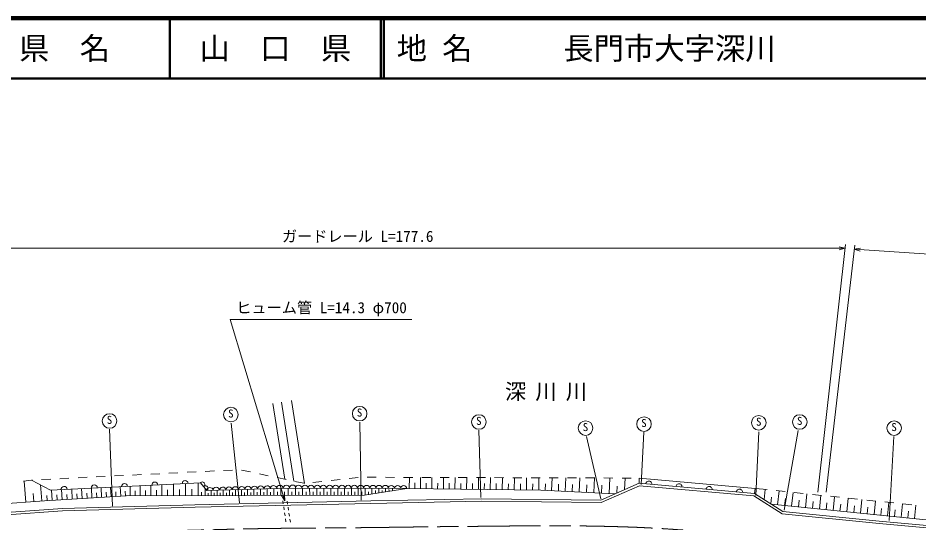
# Model space of a CAD drawing. Units: millimetres, scale not verified. Extents: x 40000 to 680000, y 20000 to 380000.
# Drawn here: x 307963 to 456472, y 296732 to 380000 of the extents above; entities that cross this region are included whole.
import ezdxf
from ezdxf.enums import TextEntityAlignment as Align

# ---------------------------------------------------------------- set-up
doc = ezdxf.new("R2010")
doc.units = ezdxf.units.MM
doc.header["$LTSCALE"] = 1000
doc.linetypes.add('CHAIN', pattern=[18.5, 12, -1.5, 3.5, -1.5])
for name, color, linetype, lineweight in [('M-BGD', 7, 'Continuous', 13), ('M-BGD-HTXT', 7, 'Continuous', 13), ('M-BGD-OTRS1', 7, 'Continuous', 13), ('M-BMK', 2, 'CHAIN', 13), ('M-STR-HTXT', 7, 'Continuous', 13), ('M-TTL', 2, 'Continuous', 140), ('M-TTL-LINE', 7, 'Continuous', 50), ('M-TTL-TXT', 7, 'Continuous', 13)]:
    doc.layers.add(name, color=color, linetype=linetype, lineweight=lineweight)
doc.styles.add('ＭＳ ゴシック', font='')
doc.styles.get('ＭＳ ゴシック').set_extended_font_data('MS Gothic')

msp = doc.modelspace()

# ---------------------------------------------------------------- linework, layer by layer
at = {"layer": 'M-BGD'}
for p, q in [((351934, 303946), (349972, 316439)), ((353427, 303628), (351380, 316660)), ((355177, 303255), (353031, 316920)), ((323525, 299481), (323060, 312188)), ((344466, 300065), (343072, 313181)), ((364507, 300519), (364285, 313335)), ((384234, 300948), (383918, 312048)), ((434247, 298839), (436563, 311971)), ((404026, 300728), (401683, 311020)), ((410695, 303071), (411114, 311682)), ((429606, 301289), (430071, 311769)), ((451551, 297135), (452307, 310992)), ((323845, 304489), (325343, 304564)), ((326841, 304639), (328339, 304714)), ((329838, 304788), (331336, 304863)), ((332834, 304938), (334332, 305013)), ((335830, 305088), (337328, 305163)), ((338826, 305238), (340324, 305313)), ((341823, 305388), (343321, 305462)), ((344813, 305464), (346280, 305152)), ((347747, 304839), (349214, 304526)), ((308874, 303628), (310163, 303805)), ((309257, 300165), (308990, 303644)), ((310163, 303805), (310362, 303815)), ((310163, 303805), (313318, 302159)), ((311896, 300368), (311694, 303007)), ((311860, 303890), (313358, 303965)), ((338016, 303346), (313318, 302159)), ((314856, 304040), (316354, 304115)), ((317853, 304189), (319351, 304264)), ((320849, 304339), (322347, 304414)), ((331675, 301224), (331670, 303041)), ((333578, 301230), (333573, 303133)), ((335571, 301236), (335565, 303228)), ((337658, 301242), (337652, 303329)), ((350681, 304213), (352148, 303901)), ((353615, 303588), (355082, 303275)), ((356572, 303409), (358063, 303573)), ((359554, 303737), (361045, 303900)), ((362536, 304064), (364027, 304228)), ((365524, 304270), (367024, 304265)), ((368524, 304261), (370024, 304256)), ((371524, 304252), (373024, 304247)), ((372449, 302408), (372471, 304249)), ((373377, 302397), (373388, 303326)), ((374306, 302386), (374328, 304243)), ((374524, 304243), (376024, 304238)), ((375243, 302375), (375254, 303312)), ((376179, 302364), (376201, 304238)), ((377124, 302353), (377136, 303298)), ((377524, 304234), (379024, 304229)), ((378070, 302342), (378092, 304232)), ((379023, 302331), (379034, 303284)), ((379977, 302319), (379999, 304226)), ((380524, 304225), (382024, 304220)), ((380938, 302308), (380950, 303270)), ((381900, 302297), (381923, 304221)), ((382871, 302285), (382882, 303256)), ((383524, 304216), (385024, 304211)), ((383842, 302274), (383864, 304215)), ((384821, 302262), (384832, 303241)), ((385800, 302251), (385823, 304209)), ((386524, 304207), (388024, 304202)), ((386788, 302239), (386799, 303227)), ((387776, 302227), (387799, 304203)), ((388772, 302216), (388784, 303212)), ((389524, 304198), (391024, 304194)), ((389769, 302204), (389792, 304197)), ((390774, 302192), (390786, 303198)), ((391780, 302180), (391804, 304191)), ((392524, 304189), (394024, 304185)), ((392794, 302168), (392806, 303183)), ((393809, 302156), (393833, 304185)), ((394865, 302117), (394916, 303173)), ((395524, 304180), (397024, 304176)), ((395921, 302066), (396023, 304179)), ((397027, 302013), (397080, 303119)), ((398133, 301960), (398239, 304172)), ((398524, 304171), (400024, 304167)), ((399291, 301905), (399347, 303063)), ((400449, 301849), (400560, 304165)), ((401524, 304162), (403024, 304158)), ((401661, 301791), (401720, 303004)), ((402874, 301733), (402990, 304158)), ((404524, 304153), (406024, 304149)), ((405413, 301611), (405534, 304150)), ((407524, 304144), (409024, 304140)), ((407930, 302227), (408022, 304143)), ((410335, 303279), (410336, 304136)), ((429356, 301594), (410335, 303279)), ((410336, 304136), (429452, 302440)), ((310577, 300266), (310475, 301586)), ((313586, 300476), (313485, 302167)), ((315257, 300576), (315157, 302247)), ((316909, 300675), (316810, 302327)), ((317725, 300724), (317676, 301540)), ((318541, 300773), (318444, 302405)), ((319348, 300821), (319300, 301628)), ((320155, 300869), (320059, 302483)), ((320953, 300917), (320905, 301714)), ((321750, 300964), (321655, 302560)), ((322539, 301012), (322492, 301800)), ((323327, 301059), (323233, 302636)), ((324107, 301105), (324060, 301885)), ((324886, 301152), (324793, 302711)), ((325676, 301199), (325628, 301989)), ((326466, 301209), (326462, 302791)), ((327295, 301211), (327292, 302040)), ((328123, 301214), (328118, 302870)), ((328991, 301216), (328988, 302084)), ((329858, 301219), (329853, 302954)), ((330767, 301221), (330764, 302130)), ((332627, 301227), (332624, 302178)), ((334575, 301233), (334572, 302229)), ((336615, 301239), (336612, 302282)), ((338231, 301243), (338230, 301816)), ((338804, 301245), (338801, 302391)), ((339304, 301247), (339303, 301669)), ((339804, 301248), (339802, 302093)), ((340304, 301250), (340303, 301686)), ((340804, 301251), (340802, 302124)), ((341304, 301252), (341303, 301702)), ((341804, 301254), (341802, 302154)), ((342304, 301255), (342303, 301719)), ((342804, 301257), (342802, 302184)), ((343304, 301258), (343303, 301736)), ((343804, 301260), (343802, 302214)), ((344304, 301261), (344303, 301752)), ((344804, 301263), (344801, 302244)), ((345309, 301264), (345307, 301769)), ((345813, 301266), (345810, 302275)), ((346332, 301267), (346330, 301786)), ((346851, 301269), (346848, 302306)), ((347384, 301270), (347382, 301804)), ((347917, 301272), (347914, 302338)), ((348465, 301274), (348463, 301822)), ((349013, 301275), (349010, 302371)), ((349577, 301277), (349575, 301840)), ((350140, 301279), (350137, 302405)), ((350719, 301280), (350717, 301859)), ((351298, 301282), (351295, 302440)), ((351894, 301284), (351892, 301879)), ((352489, 301285), (352486, 302476)), ((353085, 301287), (353083, 301882)), ((353680, 301289), (353676, 302479)), ((354271, 301291), (354269, 301882)), ((354863, 301292), (354859, 302475)), ((355450, 301294), (355448, 301882)), ((356038, 301296), (356034, 302471)), ((356621, 301298), (356619, 301881)), ((357205, 301299), (357201, 302467)), ((357785, 301301), (357783, 301881)), ((358365, 301303), (358361, 302463)), ((358941, 301305), (358939, 301881)), ((359517, 301306), (359513, 302458)), ((360089, 301308), (360087, 301880)), ((360661, 301310), (360658, 302454)), ((361230, 301311), (361228, 301880)), ((361798, 301313), (361795, 302450)), ((362363, 301315), (362362, 301879)), ((362928, 301316), (362925, 302446)), ((363489, 301318), (363488, 301879)), ((364051, 301320), (364047, 302442)), ((364615, 301321), (364614, 301886)), ((365051, 301323), (372056, 302413)), ((365180, 301323), (365177, 302453)), ((365741, 301430), (365740, 301886)), ((366302, 301517), (366299, 302449)), ((366867, 301605), (366865, 302084)), ((367431, 301693), (367429, 302430)), ((367992, 301780), (367991, 302084)), ((368553, 301868), (368551, 302426)), ((369114, 301955), (369113, 302258)), ((369679, 302043), (369677, 302422)), ((372056, 302413), (394125, 302152)), ((394125, 302152), (406412, 301563)), ((404143, 301672), (404204, 302942)), ((406689, 301685), (406743, 302820)), ((429356, 301594), (429452, 302440)), ((429452, 302440), (431441, 302231)), ((430956, 300586), (431124, 302264)), ((432933, 302075), (434425, 301918)), ((433177, 299713), (433409, 302025)), ((435479, 299482), (435710, 301783)), ((435916, 301762), (437408, 301605)), ((437770, 299252), (438000, 301543)), ((283494, 298189), (312350, 300403)), ((312350, 300403), (325803, 301207)), ((312741, 300426), (312690, 301271)), ((314421, 300526), (314372, 301362)), ((316083, 300626), (316033, 301452)), ((325803, 301207), (365051, 301323)), ((432039, 299904), (432147, 300974)), ((434328, 299597), (434444, 300748)), ((436624, 299367), (436739, 300513)), ((438900, 301449), (440392, 301292)), ((438911, 299138), (439025, 300278)), ((440051, 299023), (440280, 301304)), ((441186, 298909), (441300, 300045)), ((441884, 301136), (443375, 300979)), ((442322, 298795), (442550, 301066)), ((444583, 298568), (444809, 300829)), ((444867, 300823), (446359, 300666)), ((446833, 298342), (447059, 300593)), ((447851, 300510), (449343, 300353)), ((449074, 298118), (449298, 300358)), ((450834, 300197), (452326, 300041)), ((451304, 297894), (451528, 300124)), ((486534, 294358), (432184, 299813)), ((443452, 298682), (443566, 299812)), ((445708, 298455), (445821, 299581)), ((447953, 298230), (448066, 299350)), ((450189, 298006), (450301, 299121)), ((452414, 297782), (452526, 298893)), ((453525, 297671), (453747, 299891)), ((453818, 299884), (455310, 299728)), ((454628, 297560), (454739, 298664)), ((455732, 297449), (455953, 299656))]:
    msp.add_line(p, q, dxfattribs=at)
for points in [[(281632, 299873), (284848, 296964), (294658, 297351), (306070, 298451), (315281, 299120), (337131, 299722), (366096, 300358), (384440, 300713), (404011, 300514), (410335, 303279), (429356, 301594), (434026, 298652), (449927, 297058), (467492, 295459), (508576, 291761), (516236, 291072)], [(372056, 302413), (352706, 302483), (339064, 302071), (338016, 303346)], [(281503, 299450), (284701, 296558), (294685, 296952), (306104, 298052), (315301, 298720), (337141, 299322), (366105, 299958), (384442, 300313), (404093, 300113), (410401, 302872), (429225, 301204), (433893, 298263), (449889, 296660), (467456, 295060), (508540, 291362), (516200, 290674)]]:
    msp.add_lwpolyline(points, dxfattribs=at)
for centre in [(343054, 314608), (364273, 314764), (323051, 313554), (383936, 313389), (401519, 312371), (411151, 313034), (430069, 313252), (436824, 313388), (452381, 312370)]:
    msp.add_circle(centre, 1200, dxfattribs=at)
for centre, radius, start, end in [((320536, 302506), 500, 2.75235, 182.75235), ((325530, 302746), 500, 2.75235, 182.75235), ((330525, 302986), 500, 2.75235, 182.75235), ((335519, 303226), 500, 2.75235, 182.75235), ((338340, 303078), 420, 298.47957, 140.35077), ((352182, 302442), 526, 4.51712, 178.94196), ((353215, 302472), 509, 0.83932, 178.74591), ((354234, 302468), 509, 0.83932, 178.74591), ((355252, 302464), 509, 0.83932, 178.74591), ((356271, 302461), 509, 0.83932, 178.74591), ((357289, 302457), 509, 0.83932, 178.74591), ((358308, 302453), 509, 0.83932, 178.74591), ((359326, 302450), 509, 0.83932, 178.74591), ((411925, 303138), 500, 354.93638, 174.93638), ((416905, 302697), 500, 354.93638, 174.93638), ((315542, 302266), 500, 2.75235, 182.75235), ((338864, 302440), 420, 298.47957, 140.35077), ((339589, 302061), 526, 4.51712, 178.94196), ((340639, 302093), 526, 4.51712, 178.94196), ((341688, 302125), 526, 4.51712, 178.94196), ((342738, 302156), 526, 4.51712, 178.94196), ((343787, 302188), 526, 4.51712, 178.94196), ((344836, 302220), 526, 4.51712, 178.94196), ((345886, 302251), 526, 4.51712, 178.94196), ((346935, 302283), 526, 4.51712, 178.94196), ((347985, 302315), 526, 4.51712, 178.94196), ((349034, 302347), 526, 4.51712, 178.94196), ((350083, 302378), 526, 4.51712, 178.94196), ((351133, 302410), 526, 4.51712, 178.94196), ((360344, 302446), 509, 0.83932, 178.74591), ((361363, 302442), 509, 0.83932, 178.74591), ((362381, 302439), 509, 0.83932, 178.74591), ((363400, 302435), 509, 0.83932, 178.74591), ((364418, 302431), 509, 0.83932, 178.74591), ((365437, 302428), 509, 0.83932, 178.74591), ((366455, 302424), 509, 0.83932, 178.74591), ((367473, 302420), 509, 0.83932, 178.74591), ((368492, 302417), 509, 0.83932, 178.74591), ((369510, 302413), 509, 0.83932, 178.74591), ((370529, 302409), 509, 0.83932, 178.74591), ((371547, 302406), 509, 0.83932, 178.74591), ((421886, 302256), 500, 354.93638, 174.93638), ((426866, 301814), 500, 354.93638, 174.93638)]:
    msp.add_arc(centre, radius, start, end, dxfattribs=at)
at = {"layer": 'M-BGD-OTRS1'}
for p, q in [((351687, 299904), (351613, 300398)), ((352405, 299836), (352331, 300330)), ((351836, 298915), (351762, 299409)), ((352554, 298847), (352480, 299342)), ((351985, 297926), (351910, 298420)), ((352134, 296937), (352059, 297431)), ((352703, 297858), (352628, 298353)), ((352852, 296869), (352777, 297364))]:
    msp.add_line(p, q, dxfattribs=at)
at = {"layer": 'M-BMK'}
msp.add_open_spline([(79396, 317897), (81391, 315842), (82066, 315261), (83887, 313693), (87516, 310569), (89857, 309167), (93992, 306751), (100079, 303193), (103695, 301422), (110384, 299191), (116401, 297184), (119880, 296253), (126154, 295320), (133202, 294272), (137252, 293792), (144364, 294230), (151611, 294676), (155589, 295773), (162739, 297037), (166100, 297632), (167953, 298125), (171297, 298813), (173497, 299265), (174705, 299664), (176932, 299963), (180331, 300420), (182268, 300745), (185692, 300545), (191028, 300232), (194107, 299978), (199204, 298364), (204039, 296833), (206510, 295264), (210898, 292721), (213546, 291187), (214638, 289703), (217331, 288251), (220583, 286498), (222518, 285666), (226055, 284598), (230430, 283277), (232998, 282755), (237558, 282458), (241704, 282187), (244069, 282255), (248190, 282785), (252830, 283381), (255318, 284359), (259871, 285435), (264731, 286582), (267420, 287367), (272287, 288486), (276776, 289518), (279287, 290137), (283829, 290899), (290712, 292053), (294608, 292459), (301549, 293188), (309848, 294060), (314510, 294447), (322839, 294981), (330043, 295443), (334091, 295458), (341307, 295656), (351558, 295936), (357304, 295865), (367558, 295995), (372664, 296059), (375524, 296115), (380630, 296153), (390449, 296225), (395952, 296395), (405768, 296153), (414490, 295938), (419362, 295419), (428058, 294717), (438711, 293858), (444633, 292894), (455264, 291793), (459623, 291341), (462063, 291063), (466428, 290665), (473659, 290006), (477716, 289715), (484950, 289094), (491946, 288493), (495859, 288081), (502860, 287537), (508414, 287105), (511536, 287005), (517090, 286555), (523358, 286048), (526886, 285869), (533119, 285029), (539079, 284225), (542440, 283810), (548302, 282466), (552160, 281582), (554348, 281108), (558061, 279740), (560810, 278728), (561790, 278311), (564960, 276800)], degree=3, knots=[0, 0, 0, 0, 1, 1, 1, 2, 2, 2, 3, 3, 3, 4, 4, 4, 5, 5, 5, 6, 6, 6, 7, 7, 7, 8, 8, 8, 9, 9, 9, 10, 10, 10, 11, 11, 11, 12, 12, 12, 13, 13, 13, 14, 14, 14, 15, 15, 15, 16, 16, 16, 17, 17, 17, 18, 18, 18, 19, 19, 19, 20, 20, 20, 21, 21, 21, 22, 22, 22, 23, 23, 23, 24, 24, 24, 25, 25, 25, 26, 26, 26, 27, 27, 27, 28, 28, 28, 29, 29, 29, 30, 30, 30, 31, 31, 31, 32, 32, 32, 33, 33, 33, 34, 34, 34, 34], dxfattribs=at)
at = {"layer": 'M-STR-HTXT'}
for p, q in [((444290, 342037), (283612, 342037)), ((439803, 301839), (444360, 342666)), ((441178, 301799), (445890, 342540)), ((444290, 342037), (443290, 342287)), ((444290, 342037), (443290, 341787)), ((445813, 341873), (446827, 342057)), ((445813, 341873), (522475, 336867)), ((445813, 341873), (446794, 341558)), ((351932, 300391), (342956, 330270)), ((342956, 330270), (372886, 330270)), ((351932, 300391), (351405, 301277)), ((351932, 300391), (351883, 301421))]:
    msp.add_line(p, q, dxfattribs=at)
at = {"layer": 'M-TTL'}
msp.add_line((680000, 380000), (40000, 380000), dxfattribs=at)
at = {"layer": 'M-TTL-LINE'}
for p, q in [((333000, 380000), (333000, 370000)), ((367750, 380000), (367750, 370000)), ((368250, 380000), (368250, 370000)), ((40000, 370000), (680000, 370000))]:
    msp.add_line(p, q, dxfattribs=at)

# ---------------------------------------------------------------- texts
at = {"layer": 'M-BGD', "style": 'ＭＳ ゴシック'}
for p in [(342590, 315445), (363809, 315601), (322587, 314391), (383472, 314226), (410687, 313872), (429605, 314090), (436360, 314225), (401055, 313208), (451917, 313207)]:
    msp.add_text('S', height=1320, dxfattribs=at).set_placement(p, align=Align.TOP_LEFT)
at = {"layer": 'M-BGD-HTXT', "insert": (395737, 318266), "char_height": 2566, "attachment_point": 5, "style": 'ＭＳ ゴシック'}
msp.add_mtext('\\T1.43;深川川', dxfattribs=at)
at = {"layer": 'M-STR-HTXT', "style": 'ＭＳ ゴシック'}
for s, p in [('ガードレール L=177.6', (363951, 342537)), ('ヒューム管 L=14.3 φ700', (357996, 330770))]:
    msp.add_text(s, height=1833, dxfattribs=at).set_placement(p, align=Align.BOTTOM_CENTER)
at = {"layer": 'M-TTL-TXT', "style": 'ＭＳ ゴシック'}
for s, p in [('県\u3000名', (315625, 375000)), ('山\u3000口\u3000県', (350375, 375000))]:
    msp.add_text(s, height=3666, dxfattribs=at).set_placement(p, align=Align.MIDDLE_CENTER)
msp.add_text('地 名      長門市大字深川', height=3666, dxfattribs=at).set_placement((370380, 375000), align=Align.MIDDLE_LEFT)

doc.saveas('drawing.dxf')
